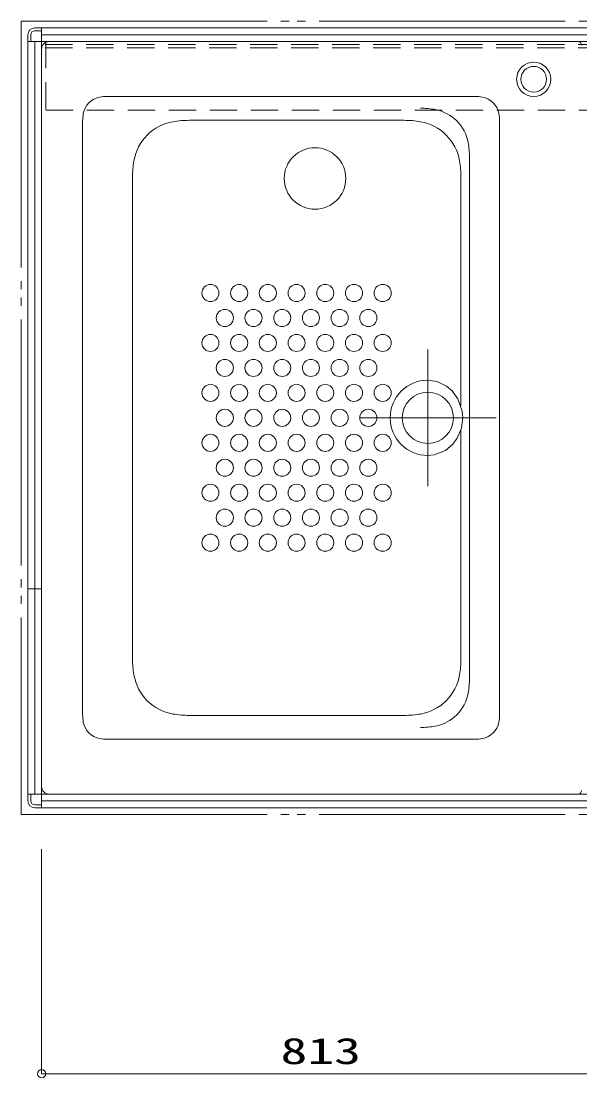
# Model space of a CAD drawing. Units: millimetres on the paper. Extents: x -305 to 305, y -152 to 152.
# Drawn here: x -204.9 to -164.1, y 4.6 to 81.8 of the extents above; entities that cross this region are included whole.
import ezdxf
from ezdxf.enums import TextEntityAlignment as Align

# ---------------------------------------------------------------- set-up
doc = ezdxf.new("R2010")
doc.units = ezdxf.units.MM
for name, pattern in [('DASHED2', [3, 2, -1]), ('LONG_CHAIN', [21, 18, -1, 1, -1]), ('LONG_DOUBLE_CHAIN', [21.8, 18, -1, 0.6, -0.6, 0.6, -1])]:
    doc.linetypes.add(name, pattern=pattern)
doc.layers.add('0-0_0', color=7, linetype='Continuous', lineweight=9)
doc.layers.add('0-1_VIEW0001', color=7, linetype='Continuous', lineweight=9)
doc.styles.add('ＭＳ ゴシック', font='')
doc.styles.get('ＭＳ ゴシック').set_extended_font_data('MS Gothic')

# ---------------------------------------------------------------- blocks, each defined once
blk = doc.blocks.new('_ORIGIN')
at = {"layer": '0-0_0'}
blk.add_line((0, 0), (-1, 0), dxfattribs=at)
blk.add_circle((0, 0), 0.5, dxfattribs=at)

msp = doc.modelspace()

# ---------------------------------------------------------------- linework, layer by layer
at = {"layer": '0-0_0'}
for p, q in [((-203.434, 21.283), (-203.434, 4.875)), ((-202.834, 4.875), (-163.364, 4.875))]:
    msp.add_line(p, q, dxfattribs=at)
at = {"layer": '0-1_VIEW0001', "linetype": 'LONG_DOUBLE_CHAIN'}
for p, q in [((-204.934, 81.823), (-204.934, 23.823)), ((-204.934, 23.823), (-163.359, 23.823))]:
    msp.add_line(p, q, dxfattribs=at)
at = {"layer": '0-1_VIEW0001'}
for p, q in [((-203.934, 81.323), (-203.434, 81.323)), ((-203.934, 81.123), (-203.434, 81.123)), ((-203.434, 81.323), (-123.434, 81.323)), ((-203.434, 81.323), (-203.434, 80.923)), ((-123.434, 81.323), (-203.434, 81.323)), ((-203.434, 24.323), (-203.434, 81.323)), ((-204.434, 80.323), (-204.434, 80.823)), ((-204.234, 80.323), (-204.234, 80.823)), ((-123.434, 80.823), (-203.434, 80.823)), ((-204.434, 80.323), (-204.434, 25.323)), ((-204.434, 80.323), (-204.034, 80.323)), ((-122.434, 80.323), (-204.434, 80.323)), ((-204.434, 25.323), (-204.434, 80.323)), ((-203.934, 25.323), (-203.934, 80.323)), ((-203.434, 25.873), (-203.434, 79.773)), ((-202.884, 80.323), (-164.184, 80.323)), ((-198.636, 76.323), (-171.732, 76.323)), ((-200.434, 31.121), (-200.434, 74.525)), ((-192.645, 74.573), (-176.904, 74.573)), ((-169.934, 74.525), (-169.934, 31.121)), ((-172.134, 71.86), (-172.134, 33.786)), ((-196.784, 70.433), (-196.784, 35.212)), ((-172.764, 70.433), (-172.764, 53.696)), ((-172.764, 51.95), (-172.764, 35.212)), ((-204.434, 40.323), (-203.434, 40.323)), ((-192.645, 31.073), (-176.904, 31.073)), ((-198.636, 29.323), (-171.732, 29.323)), ((-204.434, 25.323), (-204.034, 25.323)), ((-204.434, 25.323), (-204.434, 24.823)), ((-202.884, 25.323), (-204.434, 25.323)), ((-204.234, 25.323), (-204.234, 24.823)), ((-163.359, 24.823), (-203.434, 24.823)), ((-203.434, 24.323), (-203.434, 24.723)), ((-202.884, 25.323), (-163.309, 25.323)), ((-202.884, 25.323), (-164.184, 25.323)), ((-203.934, 24.523), (-203.434, 24.523)), ((-203.934, 24.323), (-203.434, 24.323)), ((-203.434, 24.323), (-163.359, 24.323)), ((-163.359, 24.323), (-203.434, 24.323))]:
    msp.add_line(p, q, dxfattribs=at)
at = {"layer": '0-1_VIEW0001', "color": 6, "linetype": 'DASHED2'}
for p, q in [((-203.184, 80.123), (-123.684, 80.123)), ((-203.184, 79.873), (-123.684, 79.873)), ((-203.134, 75.373), (-203.134, 80.323)), ((-203.134, 75.323), (-123.684, 75.323))]:
    msp.add_line(p, q, dxfattribs=at)
at = {"layer": '0-1_VIEW0001', "linetype": 'LONG_CHAIN'}
for p, q in [((-175.184, 47.823), (-175.184, 57.823)), ((-170.184, 52.823), (-180.184, 52.823))]:
    msp.add_line(p, q, dxfattribs=at)
at = {"layer": '0-1_VIEW0001', "linetype": 'LONG_DOUBLE_CHAIN'}
msp.add_lwpolyline([(-204.934, 81.823), (-121.934, 81.823), (-121.934, 65.248)], dxfattribs=at)
at = {"layer": '0-1_VIEW0001'}
msp.add_lwpolyline([(-175.184, 55.573), (-174.493, 55.47), (-173.808, 55.139), (-173.403, 54.792), (-172.98, 54.208), (-172.675, 53.323), (-172.632, 52.823), (-172.727, 52.078), (-173.035, 51.34), (-173.356, 50.904), (-173.899, 50.447), (-174.72, 50.119), (-175.184, 50.073)], dxfattribs=at)
for centre, radius in [((-167.434, 77.574), 1.25), ((-167.434, 77.574), 0.94), ((-191.084, 61.948), 0.625), ((-188.984, 61.948), 0.625), ((-186.884, 61.948), 0.625), ((-184.784, 61.948), 0.625), ((-182.684, 61.948), 0.625), ((-180.584, 61.948), 0.625), ((-178.484, 61.948), 0.625), ((-190.034, 60.123), 0.625), ((-187.934, 60.123), 0.625), ((-185.834, 60.123), 0.625), ((-183.734, 60.123), 0.625), ((-181.634, 60.123), 0.625), ((-179.534, 60.123), 0.625), ((-191.084, 58.298), 0.625), ((-188.984, 58.298), 0.625), ((-186.884, 58.298), 0.625), ((-184.784, 58.298), 0.625), ((-182.684, 58.298), 0.625), ((-180.584, 58.298), 0.625), ((-178.484, 58.298), 0.625), ((-190.034, 56.473), 0.625), ((-187.934, 56.473), 0.625), ((-185.834, 56.473), 0.625), ((-183.734, 56.473), 0.625), ((-181.634, 56.473), 0.625), ((-179.534, 56.473), 0.625), ((-191.084, 54.648), 0.625), ((-188.984, 54.648), 0.625), ((-186.884, 54.648), 0.625), ((-184.784, 54.648), 0.625), ((-182.684, 54.648), 0.625), ((-180.584, 54.648), 0.625), ((-178.484, 54.648), 0.625), ((-175.184, 52.823), 1.875), ((-190.034, 52.823), 0.625), ((-187.934, 52.823), 0.625), ((-185.834, 52.823), 0.625), ((-183.734, 52.823), 0.625), ((-181.634, 52.823), 0.625), ((-179.534, 52.823), 0.625), ((-191.084, 50.998), 0.625), ((-188.984, 50.998), 0.625), ((-186.884, 50.998), 0.625), ((-184.784, 50.998), 0.625), ((-182.684, 50.998), 0.625), ((-180.584, 50.998), 0.625), ((-178.484, 50.998), 0.625), ((-190.034, 49.173), 0.625), ((-187.934, 49.173), 0.625), ((-185.834, 49.173), 0.625), ((-183.734, 49.173), 0.625), ((-181.634, 49.173), 0.625), ((-179.534, 49.173), 0.625), ((-191.084, 47.348), 0.625), ((-188.984, 47.348), 0.625), ((-186.884, 47.348), 0.625), ((-184.784, 47.348), 0.625), ((-182.684, 47.348), 0.625), ((-180.584, 47.348), 0.625), ((-178.484, 47.348), 0.625), ((-190.034, 45.523), 0.625), ((-187.934, 45.523), 0.625), ((-185.834, 45.523), 0.625), ((-183.734, 45.523), 0.625), ((-181.634, 45.523), 0.625), ((-179.534, 45.523), 0.625), ((-191.084, 43.698), 0.625), ((-188.984, 43.698), 0.625), ((-186.884, 43.698), 0.625), ((-184.784, 43.698), 0.625), ((-182.684, 43.698), 0.625), ((-180.584, 43.698), 0.625), ((-178.484, 43.698), 0.625)]:
    msp.add_circle(centre, radius, dxfattribs=at)
at = {"layer": '0-1_VIEW0001', "linetype": 'LONG_DOUBLE_CHAIN'}
msp.add_circle((-183.434, 70.323), 2.25, dxfattribs=at)
at = {"layer": '0-1_VIEW0001'}
for centre, radius, start, end in [((-203.934, 80.823), 0.5, 90, 180), ((-203.934, 80.823), 0.3, 90, 180), ((-202.884, 79.773), 0.55, 90, 180), ((-164.184, 80.073), 0.25, 0, 90), ((-198.909, 74.798), 1.5, 100.47531, 169.52468), ((-198.636, 73.323), 3, 90, 100.47531), ((-171.732, 73.323), 3, 79.52469, 90), ((-171.459, 74.798), 1.5, 10.47531, 79.52469), ((-197.434, 74.525), 3, 169.52468, 180), ((-175.73, 69.455), 6, 79.52469, 90), ((-175.184, 72.405), 3, 10.47531, 79.52469), ((-172.934, 74.525), 3, 0, 10.47531), ((-193.234, 71.023), 3.5, 99.69632, 170.30368), ((-192.645, 67.573), 7, 90, 99.69632), ((-176.904, 67.573), 7, 80.30368, 90), ((-176.314, 71.023), 3.5, 9.69632, 80.30368), ((-178.134, 71.86), 6, 0, 10.47531), ((-189.784, 70.433), 7, 170.30368, 180), ((-179.764, 70.433), 7, 0, 9.69632), ((-175.184, 52.823), 2.75, 90, 269.99995), ((-189.784, 35.212), 7, 180, 189.69632), ((-179.764, 35.212), 7, 350.30368, 0), ((-193.234, 34.623), 3.5, 189.69632, 260.30368), ((-176.314, 34.623), 3.5, 279.69632, 350.30368), ((-178.134, 33.786), 6, 349.52469, 0), ((-175.184, 33.24), 3, 280.47532, 349.52469), ((-197.434, 31.121), 3, 180, 190.47532), ((-192.645, 38.073), 7, 260.30368, 270), ((-176.904, 38.073), 7, 270, 279.69632), ((-172.934, 31.121), 3, 349.52469, 0), ((-198.909, 30.848), 1.5, 190.47532, 259.52469), ((-175.73, 36.19), 6, 270, 280.47532), ((-171.459, 30.848), 1.5, 280.47532, 349.52469), ((-198.636, 32.323), 3, 259.52469, 270), ((-171.732, 32.323), 3, 270, 280.47532), ((-202.884, 25.873), 0.55, 180, 270), ((-164.184, 25.573), 0.25, 270, 0), ((-203.934, 24.823), 0.5, 180, 270), ((-203.934, 24.823), 0.3, 180, 270)]:
    msp.add_arc(centre, radius, start, end, dxfattribs=at)

# ---------------------------------------------------------------- block references
at = {"layer": '0-0_0', "xscale": 0.6, "yscale": 0.6, "rotation": 180}
msp.add_blockref('_ORIGIN', (-203.434, 4.875), dxfattribs=at)

# ---------------------------------------------------------------- texts
at = {"layer": '0-0_0', "style": 'ＭＳ ゴシック', "width": 1.5}
msp.add_text('813', height=1.921, dxfattribs=at).set_placement((-185.955, 5.005), align=Align.BOTTOM_LEFT)

doc.saveas('drawing.dxf')
